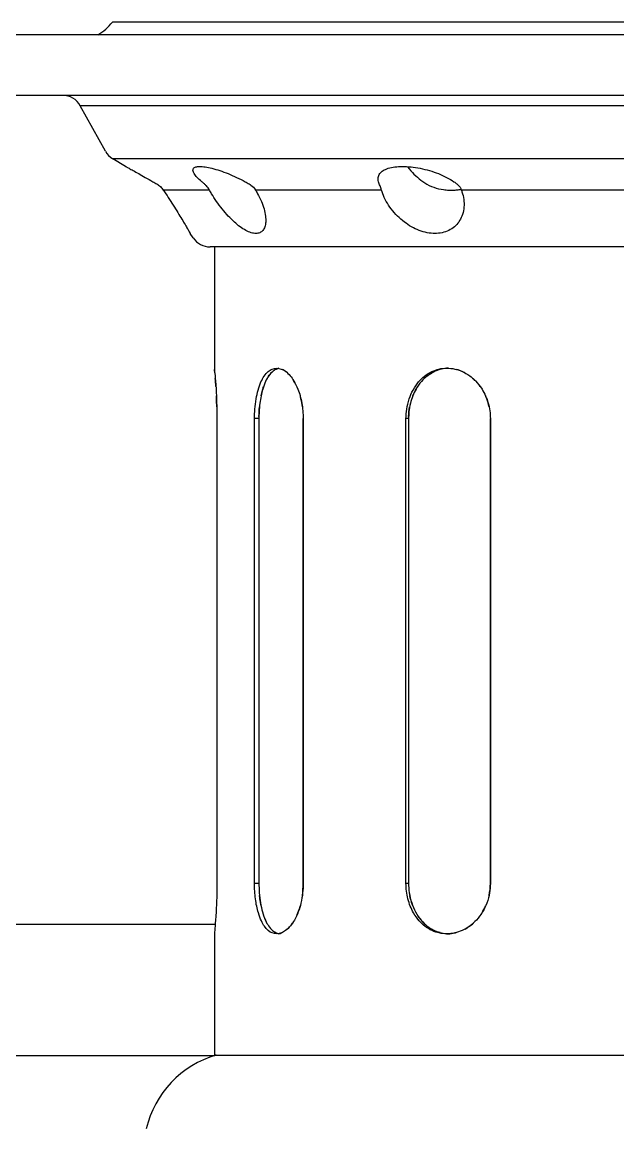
# Model space of a CAD drawing. Header units: millimetres. Extents: x 0 to 13338, y 0 to 11580.
# Drawn here: x 8112.3 to 8171.2, y 4727.5 to 4837 of the extents above; entities that cross this region are included whole.
import ezdxf

# ---------------------------------------------------------------- set-up
doc = ezdxf.new("R2010")
doc.units = ezdxf.units.MM
doc.layers.add('dwgmodels.com', color=250, linetype='Continuous')

# ---------------------------------------------------------------- blocks, each defined once
blk = doc.blocks.new('Public Light 9_side_dwgmodels.com')
at = {"color": 0}
for p, q in [((56.04, 4126.23), (-56.11, 4126.23)), ((56.04, 4126.23), (-56.11, 4126.23)), ((73.97, 4124.98), (-74.03, 4124.98)), ((73.97, 4124.98), (-74.03, 4124.98)), ((70.26, 4118.98), (-70.33, 4118.98)), ((70.26, 4118.98), (-70.33, 4118.98)), ((59.23, 4117.95), (-59.3, 4117.95)), ((59.23, 4117.95), (-59.3, 4117.95)), ((-56.79, 4113.45), (-59.3, 4117.95)), ((56.01, 4112.7), (-56.07, 4112.7)), ((56.01, 4112.7), (-56.07, 4112.7)), ((-54.81, 4111.95), (-56.07, 4112.7)), ((-46.52, 4109.61), (-51.08, 4109.61)), ((-46.52, 4109.61), (-51.08, 4109.61)), ((-29.51, 4109.61), (-41.96, 4109.61)), ((-29.51, 4109.61), (-41.96, 4109.61)), ((-4.59, 4109.61), (-21.61, 4109.61)), ((-4.59, 4109.61), (-21.61, 4109.61)), ((-48.13, 4104.87), (-48.42, 4105.31)), ((46.4, 4103.98), (-46.46, 4103.98)), ((46.4, 4103.98), (-46.46, 4103.98)), ((-46.03, 4103.98), (-46.03, 4091.98)), ((-45.78, 4086.98), (-45.78, 4040.98)), ((-45.78, 4086.98), (-45.78, 4040.98)), ((-41.62, 4086.98), (-42.06, 4086.98)), ((-41.62, 4086.98), (-42.06, 4086.98)), ((-42.06, 4040.98), (-42.06, 4086.98)), ((-42.06, 4040.98), (-42.06, 4086.98)), ((-41.62, 4086.98), (-41.62, 4040.98)), ((-41.62, 4086.98), (-41.62, 4040.98)), ((-37.25, 4086.98), (-37.25, 4040.98)), ((-37.25, 4086.98), (-37.25, 4086.98)), ((-37.25, 4086.98), (-37.25, 4086.98)), ((-37.25, 4040.98), (-37.25, 4086.98)), ((-37.25, 4086.98), (-37.25, 4040.98)), ((-37.25, 4040.98), (-37.25, 4086.98)), ((-26.82, 4086.98), (-27.08, 4086.98)), ((-27.08, 4040.98), (-27.08, 4086.98)), ((-26.82, 4086.98), (-27.08, 4086.98)), ((-27.08, 4040.98), (-27.08, 4086.98)), ((-26.82, 4086.98), (-26.82, 4040.98)), ((-26.82, 4086.98), (-26.82, 4040.98)), ((-18.74, 4086.98), (-18.74, 4086.98)), ((-18.74, 4040.98), (-18.74, 4086.98)), ((-18.74, 4086.98), (-18.74, 4040.98)), ((-18.74, 4086.98), (-18.74, 4086.98)), ((-18.74, 4086.98), (-18.74, 4040.98)), ((-18.74, 4040.98), (-18.74, 4086.98)), ((-41.62, 4040.98), (-42.06, 4040.98)), ((-41.62, 4040.98), (-42.06, 4040.98)), ((-37.25, 4040.98), (-37.25, 4040.98)), ((-37.25, 4040.98), (-37.25, 4040.98)), ((-26.82, 4040.98), (-27.08, 4040.98)), ((-26.82, 4040.98), (-27.08, 4040.98)), ((-18.74, 4040.98), (-18.74, 4040.98)), ((-18.74, 4040.98), (-18.74, 4040.98)), ((-129.03, 4036.94), (-45.95, 4036.94)), ((-129.03, 4036.94), (-45.95, 4036.94)), ((-46.03, 4035.98), (-46.03, 4023.98)), ((-135.03, 4023.94), (-45.98, 4023.94)), ((-135.03, 4023.94), (-45.98, 4023.94)), ((-45.86, 4023.98), (-46.03, 4023.98)), ((-45.86, 4023.98), (-46.03, 4023.98)), ((-46.03, 4023.98), (45.97, 4023.98))]:
    blk.add_line(p, q, dxfattribs=at)
for centre, radius, start, end in [((-60.04, 4129.32), 5, 299.7296, 321.8332), ((-61.04, 4116.98), 2, 29.0581, 90), ((-55.05, 4114.42), 2, 209.0581, 239.0362), ((-46.46, 4105.98), 2, 213.6901, 270), ((-43.03, 4014.39), 10, 106.4102, 166.732)]:
    blk.add_arc(centre, radius, start, end, dxfattribs=at)
for points, knots in [([(-54.81, 4111.95), (-54.81, 4111.95), (-54.78, 4111.93), (-54.67, 4111.87), (-54.58, 4111.82), (-54.36, 4111.7), (-54.22, 4111.62), (-53.89, 4111.44), (-53.71, 4111.34), (-53.32, 4111.12), (-53.1, 4111), (-52.62, 4110.73), (-52.37, 4110.58), (-51.98, 4110.36), (-51.86, 4110.28), (-51.73, 4110.21)], [20.347716, 20.347716, 20.347716, 20.347716, 21.254439, 21.254439, 22.161163, 22.161163, 23.067886, 23.067886, 23.97461, 23.97461, 24.885748, 24.885748, 25.796886, 25.796886, 26.225618, 26.225618, 26.225618, 26.225618]), ([(-54.81, 4111.95), (-54.81, 4111.95), (-54.78, 4111.93), (-54.67, 4111.87), (-54.58, 4111.82), (-54.36, 4111.7), (-54.22, 4111.62), (-53.89, 4111.44), (-53.71, 4111.34), (-53.32, 4111.12), (-53.1, 4111), (-52.62, 4110.73), (-52.37, 4110.58), (-51.98, 4110.36), (-51.86, 4110.28), (-51.73, 4110.21)], [20.347716, 20.347716, 20.347716, 20.347716, 21.254439, 21.254439, 22.161163, 22.161163, 23.067886, 23.067886, 23.97461, 23.97461, 24.885748, 24.885748, 25.796886, 25.796886, 26.225618, 26.225618, 26.225618, 26.225618]), ([(-47.02, 4110.21), (-47.11, 4110.28), (-47.2, 4110.36), (-47.46, 4110.58), (-47.61, 4110.73), (-47.86, 4111), (-47.96, 4111.12), (-48.09, 4111.34), (-48.13, 4111.44), (-48.16, 4111.62), (-48.14, 4111.7), (-48.05, 4111.82), (-47.97, 4111.87), (-47.76, 4111.93), (-47.62, 4111.95), (-47.32, 4111.95), (-47.14, 4111.93), (-46.73, 4111.87), (-46.51, 4111.82), (-46.02, 4111.7), (-45.76, 4111.62), (-45.22, 4111.44), (-44.94, 4111.34), (-44.4, 4111.12), (-44.12, 4111), (-43.54, 4110.73), (-43.25, 4110.58), (-42.84, 4110.36), (-42.71, 4110.28), (-42.58, 4110.21)], [14.469813, 14.469813, 14.469813, 14.469813, 14.898545, 14.898545, 15.809683, 15.809683, 16.720821, 16.720821, 17.627545, 17.627545, 18.534268, 18.534268, 19.440992, 19.440992, 20.347716, 20.347716, 21.254439, 21.254439, 22.161163, 22.161163, 23.067886, 23.067886, 23.97461, 23.97461, 24.885748, 24.885748, 25.796886, 25.796886, 26.225618, 26.225618, 26.225618, 26.225618]), ([(-47.02, 4110.21), (-47.11, 4110.28), (-47.2, 4110.36), (-47.46, 4110.58), (-47.61, 4110.73), (-47.86, 4111), (-47.96, 4111.12), (-48.09, 4111.34), (-48.13, 4111.44), (-48.16, 4111.62), (-48.14, 4111.7), (-48.05, 4111.82), (-47.97, 4111.87), (-47.76, 4111.93), (-47.62, 4111.95), (-47.32, 4111.95), (-47.14, 4111.93), (-46.73, 4111.87), (-46.51, 4111.82), (-46.02, 4111.7), (-45.76, 4111.62), (-45.22, 4111.44), (-44.94, 4111.34), (-44.4, 4111.12), (-44.12, 4111), (-43.54, 4110.73), (-43.25, 4110.58), (-42.84, 4110.36), (-42.71, 4110.28), (-42.58, 4110.21)], [14.469813, 14.469813, 14.469813, 14.469813, 14.898545, 14.898545, 15.809683, 15.809683, 16.720821, 16.720821, 17.627545, 17.627545, 18.534268, 18.534268, 19.440992, 19.440992, 20.347716, 20.347716, 21.254439, 21.254439, 22.161163, 22.161163, 23.067886, 23.067886, 23.97461, 23.97461, 24.885748, 24.885748, 25.796886, 25.796886, 26.225618, 26.225618, 26.225618, 26.225618]), ([(-29.72, 4110.21), (-29.76, 4110.28), (-29.78, 4110.36), (-29.84, 4110.58), (-29.85, 4110.73), (-29.81, 4111), (-29.75, 4111.12), (-29.6, 4111.34), (-29.49, 4111.44), (-29.2, 4111.62), (-29.03, 4111.7), (-28.64, 4111.82), (-28.42, 4111.87), (-27.94, 4111.93), (-27.68, 4111.95), (-27.16, 4111.95), (-26.88, 4111.93), (-26.29, 4111.87), (-25.98, 4111.82), (-25.36, 4111.7), (-25.05, 4111.62), (-24.44, 4111.44), (-24.15, 4111.34), (-23.6, 4111.12), (-23.32, 4111), (-22.8, 4110.73), (-22.56, 4110.58), (-22.23, 4110.36), (-22.13, 4110.28), (-22.04, 4110.21)], [14.469813, 14.469813, 14.469813, 14.469813, 14.898545, 14.898545, 15.809683, 15.809683, 16.720821, 16.720821, 17.627545, 17.627545, 18.534268, 18.534268, 19.440992, 19.440992, 20.347716, 20.347716, 21.254439, 21.254439, 22.161163, 22.161163, 23.067886, 23.067886, 23.97461, 23.97461, 24.885748, 24.885748, 25.796886, 25.796886, 26.225618, 26.225618, 26.225618, 26.225618]), ([(-29.72, 4110.21), (-29.76, 4110.28), (-29.78, 4110.36), (-29.84, 4110.58), (-29.85, 4110.73), (-29.81, 4111), (-29.75, 4111.12), (-29.6, 4111.34), (-29.49, 4111.44), (-29.2, 4111.62), (-29.03, 4111.7), (-28.64, 4111.82), (-28.42, 4111.87), (-27.94, 4111.93), (-27.68, 4111.95), (-27.16, 4111.95), (-26.88, 4111.93), (-26.29, 4111.87), (-25.98, 4111.82), (-25.36, 4111.7), (-25.05, 4111.62), (-24.44, 4111.44), (-24.15, 4111.34), (-23.6, 4111.12), (-23.32, 4111), (-22.8, 4110.73), (-22.56, 4110.58), (-22.23, 4110.36), (-22.13, 4110.28), (-22.04, 4110.21)], [14.469813, 14.469813, 14.469813, 14.469813, 14.898545, 14.898545, 15.809683, 15.809683, 16.720821, 16.720821, 17.627545, 17.627545, 18.534268, 18.534268, 19.440992, 19.440992, 20.347716, 20.347716, 21.254439, 21.254439, 22.161163, 22.161163, 23.067886, 23.067886, 23.97461, 23.97461, 24.885748, 24.885748, 25.796886, 25.796886, 26.225618, 26.225618, 26.225618, 26.225618]), ([(-26.94, 4111.93), (-26.92, 4111.91), (-26.91, 4111.9), (-26.71, 4111.64), (-26.51, 4111.4), (-26.07, 4110.97), (-25.84, 4110.77), (-25.49, 4110.49), (-25.36, 4110.4), (-25.23, 4110.32)], [1.70545, 1.70545, 1.70545, 1.70545, 1.765373, 1.765373, 2.648059, 2.648059, 3.530746, 3.530746, 3.994297, 3.994297, 3.994297, 3.994297]), ([(-26.94, 4111.93), (-26.92, 4111.91), (-26.91, 4111.9), (-26.71, 4111.64), (-26.51, 4111.4), (-26.07, 4110.97), (-25.84, 4110.77), (-25.49, 4110.49), (-25.36, 4110.4), (-25.23, 4110.32)], [1.70545, 1.70545, 1.70545, 1.70545, 1.765373, 1.765373, 2.648059, 2.648059, 3.530746, 3.530746, 3.994297, 3.994297, 3.994297, 3.994297]), ([(-25.23, 4110.32), (-24.95, 4110.13), (-24.65, 4109.99), (-24.02, 4109.77), (-23.69, 4109.7), (-23.19, 4109.63), (-23.01, 4109.61), (-22.7, 4109.59), (-22.57, 4109.59), (-22.29, 4109.6), (-22.15, 4109.61), (-21.88, 4109.64), (-21.76, 4109.66), (-21.64, 4109.68)], [-5.552406, -5.552406, -5.552406, -5.552406, -4.619867, -4.619867, -3.643063, -3.643063, -3.106776, -3.106776, -2.67758, -2.67758, -2.206806, -2.206806, -1.763231, -1.763231, -1.763231, -1.763231]), ([(-25.23, 4110.32), (-24.95, 4110.13), (-24.65, 4109.99), (-24.02, 4109.77), (-23.69, 4109.7), (-23.19, 4109.63), (-23.01, 4109.61), (-22.7, 4109.59), (-22.57, 4109.59), (-22.29, 4109.6), (-22.15, 4109.61), (-21.88, 4109.64), (-21.76, 4109.66), (-21.64, 4109.68)], [-5.552406, -5.552406, -5.552406, -5.552406, -4.619867, -4.619867, -3.643063, -3.643063, -3.106776, -3.106776, -2.67758, -2.67758, -2.206806, -2.206806, -1.763231, -1.763231, -1.763231, -1.763231]), ([(-51.73, 4110.21), (-51.6, 4110.14), (-51.48, 4110.05), (-51.26, 4109.84), (-51.16, 4109.73), (-51.08, 4109.61)], [-0.9069538, -0.9069538, -0.9069538, -0.9069538, -0.4485006, -0.4485006, 0, 0, 0, 0]), ([(-51.73, 4110.21), (-51.6, 4110.14), (-51.48, 4110.05), (-51.26, 4109.84), (-51.16, 4109.73), (-51.08, 4109.61)], [-0.9069538, -0.9069538, -0.9069538, -0.9069538, -0.4485006, -0.4485006, 0, 0, 0, 0]), ([(-51.08, 4109.61), (-51, 4109.48), (-50.92, 4109.36), (-50.67, 4108.99), (-50.51, 4108.74), (-50.18, 4108.23), (-50.02, 4107.98), (-49.71, 4107.49), (-49.57, 4107.25), (-49.3, 4106.82), (-49.18, 4106.62), (-48.98, 4106.27), (-48.88, 4106.11), (-48.72, 4105.83), (-48.65, 4105.71), (-48.53, 4105.51), (-48.49, 4105.43), (-48.43, 4105.33), (-48.42, 4105.31), (-48.42, 4105.31)], [-14.134817, -14.134817, -14.134817, -14.134817, -13.697975, -13.697975, -12.813723, -12.813723, -11.929471, -11.929471, -11.045219, -11.045219, -10.160967, -10.160967, -9.332972, -9.332972, -8.504977, -8.504977, -7.676982, -7.676982, -6.848987, -6.848987, -6.848987, -6.848987]), ([(-51.08, 4109.61), (-51, 4109.48), (-50.92, 4109.36), (-50.67, 4108.99), (-50.51, 4108.74), (-50.18, 4108.23), (-50.02, 4107.98), (-49.71, 4107.49), (-49.57, 4107.25), (-49.3, 4106.82), (-49.18, 4106.62), (-48.98, 4106.27), (-48.88, 4106.11), (-48.72, 4105.83), (-48.65, 4105.71), (-48.53, 4105.51), (-48.49, 4105.43), (-48.43, 4105.33), (-48.42, 4105.31), (-48.42, 4105.31)], [-14.134817, -14.134817, -14.134817, -14.134817, -13.697975, -13.697975, -12.813723, -12.813723, -11.929471, -11.929471, -11.045219, -11.045219, -10.160967, -10.160967, -9.332972, -9.332972, -8.504977, -8.504977, -7.676982, -7.676982, -6.848987, -6.848987, -6.848987, -6.848987]), ([(-46.52, 4109.61), (-46.61, 4109.76), (-46.7, 4109.89), (-46.88, 4110.09), (-46.95, 4110.15), (-47.02, 4110.21)], [-4.053467, -4.053467, -4.053467, -4.053467, -3.5042451, -3.5042451, -3.1494421, -3.1494421, -3.1494421, -3.1494421]), ([(-46.52, 4109.61), (-46.61, 4109.76), (-46.7, 4109.89), (-46.88, 4110.09), (-46.95, 4110.15), (-47.02, 4110.21)], [-4.053467, -4.053467, -4.053467, -4.053467, -3.5042451, -3.5042451, -3.1494421, -3.1494421, -3.1494421, -3.1494421]), ([(-41.96, 4109.61), (-41.89, 4109.48), (-41.82, 4109.36), (-41.62, 4108.99), (-41.49, 4108.74), (-41.28, 4108.23), (-41.19, 4107.98), (-41.05, 4107.49), (-41, 4107.25), (-40.95, 4106.82), (-40.94, 4106.62), (-40.97, 4106.27), (-41, 4106.11), (-41.09, 4105.83), (-41.16, 4105.71), (-41.33, 4105.51), (-41.43, 4105.43), (-41.67, 4105.33), (-41.8, 4105.31), (-42.07, 4105.31), (-42.23, 4105.33), (-42.56, 4105.43), (-42.74, 4105.51), (-43.11, 4105.71), (-43.3, 4105.83), (-43.68, 4106.11), (-43.87, 4106.27), (-44.25, 4106.62), (-44.45, 4106.82), (-44.86, 4107.25), (-45.06, 4107.49), (-45.45, 4107.98), (-45.64, 4108.23), (-45.99, 4108.74), (-46.16, 4108.99), (-46.31, 4109.24), (-46.38, 4109.36), (-46.45, 4109.48), (-46.52, 4109.61)], [-14.134817, -14.134817, -14.134817, -14.134817, -13.697975, -13.697975, -12.813723, -12.813723, -11.929471, -11.929471, -11.045219, -11.045219, -10.160967, -10.160967, -9.332972, -9.332972, -8.504977, -8.504977, -7.676982, -7.676982, -6.848987, -6.848987, -6.020992, -6.020992, -5.192997, -5.192997, -4.365002, -4.365002, -3.537007, -3.537007, -2.652756, -2.652756, -1.768504, -1.768504, -0.884252, -0.884252, 0, 0, 0, 0.436843, 0.436843, 0.436843, 0.436843]), ([(-41.96, 4109.61), (-41.89, 4109.48), (-41.82, 4109.36), (-41.62, 4108.99), (-41.49, 4108.74), (-41.28, 4108.23), (-41.19, 4107.98), (-41.05, 4107.49), (-41, 4107.25), (-40.95, 4106.82), (-40.94, 4106.62), (-40.97, 4106.27), (-41, 4106.11), (-41.09, 4105.83), (-41.16, 4105.71), (-41.33, 4105.51), (-41.43, 4105.43), (-41.67, 4105.33), (-41.8, 4105.31), (-42.07, 4105.31), (-42.23, 4105.33), (-42.56, 4105.43), (-42.74, 4105.51), (-43.11, 4105.71), (-43.3, 4105.83), (-43.68, 4106.11), (-43.87, 4106.27), (-44.25, 4106.62), (-44.45, 4106.82), (-44.86, 4107.25), (-45.06, 4107.49), (-45.45, 4107.98), (-45.64, 4108.23), (-45.99, 4108.74), (-46.16, 4108.99), (-46.31, 4109.24), (-46.38, 4109.36), (-46.45, 4109.48), (-46.52, 4109.61)], [-14.134817, -14.134817, -14.134817, -14.134817, -13.697975, -13.697975, -12.813723, -12.813723, -11.929471, -11.929471, -11.045219, -11.045219, -10.160967, -10.160967, -9.332972, -9.332972, -8.504977, -8.504977, -7.676982, -7.676982, -6.848987, -6.848987, -6.020992, -6.020992, -5.192997, -5.192997, -4.365002, -4.365002, -3.537007, -3.537007, -2.652756, -2.652756, -1.768504, -1.768504, -0.884252, -0.884252, 0, 0, 0, 0.436843, 0.436843, 0.436843, 0.436843]), ([(-42.58, 4110.21), (-42.53, 4110.18), (-42.47, 4110.14), (-42.23, 4109.97), (-42.08, 4109.8), (-41.96, 4109.61)], [-0.9093199, -0.9093199, -0.9093199, -0.9093199, -0.699633, -0.699633, 0, 0, 0, 0]), ([(-42.58, 4110.21), (-42.53, 4110.18), (-42.47, 4110.14), (-42.23, 4109.97), (-42.08, 4109.8), (-41.96, 4109.61)], [-0.9093199, -0.9093199, -0.9093199, -0.9093199, -0.699633, -0.699633, 0, 0, 0, 0]), ([(-29.51, 4109.61), (-29.55, 4109.76), (-29.6, 4109.89), (-29.67, 4110.09), (-29.7, 4110.15), (-29.72, 4110.21)], [-4.053467, -4.053467, -4.053467, -4.053467, -3.5042451, -3.5042451, -3.1494421, -3.1494421, -3.1494421, -3.1494421]), ([(-29.51, 4109.61), (-29.55, 4109.76), (-29.6, 4109.89), (-29.67, 4110.09), (-29.7, 4110.15), (-29.72, 4110.21)], [-4.053467, -4.053467, -4.053467, -4.053467, -3.5042451, -3.5042451, -3.1494421, -3.1494421, -3.1494421, -3.1494421]), ([(-21.61, 4109.61), (-21.56, 4109.48), (-21.52, 4109.36), (-21.42, 4108.99), (-21.37, 4108.74), (-21.33, 4108.23), (-21.33, 4107.98), (-21.4, 4107.49), (-21.46, 4107.25), (-21.63, 4106.82), (-21.74, 4106.62), (-21.99, 4106.27), (-22.13, 4106.11), (-22.46, 4105.83), (-22.65, 4105.71), (-23.06, 4105.51), (-23.28, 4105.43), (-23.75, 4105.33), (-23.99, 4105.31), (-24.46, 4105.31), (-24.72, 4105.33), (-25.24, 4105.43), (-25.5, 4105.51), (-26.03, 4105.71), (-26.29, 4105.83), (-26.78, 4106.11), (-27.02, 4106.27), (-27.47, 4106.62), (-27.7, 4106.82), (-28.14, 4107.25), (-28.35, 4107.49), (-28.72, 4107.98), (-28.88, 4108.23), (-29.17, 4108.74), (-29.29, 4108.99), (-29.38, 4109.24), (-29.43, 4109.36), (-29.47, 4109.48), (-29.51, 4109.61)], [-14.134817, -14.134817, -14.134817, -14.134817, -13.697975, -13.697975, -12.813723, -12.813723, -11.929471, -11.929471, -11.045219, -11.045219, -10.160967, -10.160967, -9.332972, -9.332972, -8.504977, -8.504977, -7.676982, -7.676982, -6.848987, -6.848987, -6.020992, -6.020992, -5.192997, -5.192997, -4.365002, -4.365002, -3.537007, -3.537007, -2.652756, -2.652756, -1.768504, -1.768504, -0.884252, -0.884252, 0, 0, 0, 0.436843, 0.436843, 0.436843, 0.436843]), ([(-21.61, 4109.61), (-21.56, 4109.48), (-21.52, 4109.36), (-21.42, 4108.99), (-21.37, 4108.74), (-21.33, 4108.23), (-21.33, 4107.98), (-21.4, 4107.49), (-21.46, 4107.25), (-21.63, 4106.82), (-21.74, 4106.62), (-21.99, 4106.27), (-22.13, 4106.11), (-22.46, 4105.83), (-22.65, 4105.71), (-23.06, 4105.51), (-23.28, 4105.43), (-23.75, 4105.33), (-23.99, 4105.31), (-24.46, 4105.31), (-24.72, 4105.33), (-25.24, 4105.43), (-25.5, 4105.51), (-26.03, 4105.71), (-26.29, 4105.83), (-26.78, 4106.11), (-27.02, 4106.27), (-27.47, 4106.62), (-27.7, 4106.82), (-28.14, 4107.25), (-28.35, 4107.49), (-28.72, 4107.98), (-28.88, 4108.23), (-29.17, 4108.74), (-29.29, 4108.99), (-29.38, 4109.24), (-29.43, 4109.36), (-29.47, 4109.48), (-29.51, 4109.61)], [-14.134817, -14.134817, -14.134817, -14.134817, -13.697975, -13.697975, -12.813723, -12.813723, -11.929471, -11.929471, -11.045219, -11.045219, -10.160967, -10.160967, -9.332972, -9.332972, -8.504977, -8.504977, -7.676982, -7.676982, -6.848987, -6.848987, -6.020992, -6.020992, -5.192997, -5.192997, -4.365002, -4.365002, -3.537007, -3.537007, -2.652756, -2.652756, -1.768504, -1.768504, -0.884252, -0.884252, 0, 0, 0, 0.436843, 0.436843, 0.436843, 0.436843]), ([(-22.04, 4110.21), (-22, 4110.18), (-21.95, 4110.14), (-21.78, 4109.97), (-21.68, 4109.8), (-21.61, 4109.61)], [-0.9093199, -0.9093199, -0.9093199, -0.9093199, -0.699633, -0.699633, 0, 0, 0, 0]), ([(-22.04, 4110.21), (-22, 4110.18), (-21.95, 4110.14), (-21.78, 4109.97), (-21.68, 4109.8), (-21.61, 4109.61)], [-0.9093199, -0.9093199, -0.9093199, -0.9093199, -0.699633, -0.699633, 0, 0, 0, 0]), ([(-46.03, 4091.98), (-46.03, 4091.98), (-46.03, 4091.95), (-46.02, 4091.79), (-45.99, 4091.59), (-45.94, 4090.95), (-45.9, 4090.53), (-45.84, 4089.47), (-45.82, 4089), (-45.79, 4088.02), (-45.78, 4087.5), (-45.78, 4086.98)], [8.554863, 8.554863, 8.554863, 8.554863, 10.029938, 10.029938, 12.68358, 12.68358, 14.53656, 14.53656, 15.7687, 15.7687, 17.012653, 17.012653, 17.012653, 17.012653]), ([(-46.03, 4091.98), (-46.03, 4091.98), (-46.03, 4091.95), (-46.02, 4091.79), (-45.99, 4091.59), (-45.94, 4090.95), (-45.9, 4090.53), (-45.84, 4089.47), (-45.82, 4089), (-45.79, 4088.02), (-45.78, 4087.5), (-45.78, 4086.98)], [8.554863, 8.554863, 8.554863, 8.554863, 10.029938, 10.029938, 12.68358, 12.68358, 14.53656, 14.53656, 15.7687, 15.7687, 17.012653, 17.012653, 17.012653, 17.012653]), ([(-42.06, 4086.98), (-42.06, 4087.58), (-42.02, 4088.25), (-41.85, 4089.24), (-41.78, 4089.53), (-41.53, 4090.43), (-41.32, 4090.87), (-40.84, 4091.58), (-40.56, 4091.79), (-40.03, 4092.01), (-39.73, 4092.01), (-39.15, 4091.79), (-38.84, 4091.59), (-38.31, 4090.95), (-38.02, 4090.53), (-37.6, 4089.47), (-37.47, 4089), (-37.29, 4088.02), (-37.25, 4087.5), (-37.25, 4086.98)], [0, 0, 0, 0, 1.816147, 1.816147, 2.643576, 2.643576, 4.503274, 4.503274, 7.026652, 7.026652, 10.029938, 10.029938, 12.68358, 12.68358, 14.53656, 14.53656, 15.7687, 15.7687, 17.012653, 17.012653, 17.012653, 17.012653]), ([(-42.06, 4086.98), (-42.06, 4087.58), (-42.02, 4088.25), (-41.85, 4089.24), (-41.78, 4089.53), (-41.53, 4090.43), (-41.32, 4090.87), (-40.84, 4091.58), (-40.56, 4091.79), (-40.03, 4092.01), (-39.73, 4092.01), (-39.15, 4091.79), (-38.84, 4091.59), (-38.31, 4090.95), (-38.02, 4090.53), (-37.6, 4089.47), (-37.47, 4089), (-37.29, 4088.02), (-37.25, 4087.5), (-37.25, 4086.98)], [0, 0, 0, 0, 1.816147, 1.816147, 2.643576, 2.643576, 4.503274, 4.503274, 7.026652, 7.026652, 10.029938, 10.029938, 12.68358, 12.68358, 14.53656, 14.53656, 15.7687, 15.7687, 17.012653, 17.012653, 17.012653, 17.012653]), ([(-39.65, 4091.96), (-39.73, 4091.94), (-39.8, 4091.92), (-40.07, 4091.81), (-40.36, 4091.64), (-40.87, 4090.9), (-41.08, 4090.47), (-41.37, 4089.47), (-41.47, 4089), (-41.61, 4087.9), (-41.62, 4087.37), (-41.62, 4086.98)], [8.796505, 8.796505, 8.796505, 8.796505, 9.481778, 9.481778, 11.265531, 11.265531, 12.52224, 12.52224, 13.445975, 13.445975, 14.59366, 14.59366, 14.59366, 14.59366]), ([(-39.65, 4091.96), (-39.73, 4091.94), (-39.8, 4091.92), (-40.07, 4091.81), (-40.36, 4091.64), (-40.87, 4090.9), (-41.08, 4090.47), (-41.37, 4089.47), (-41.47, 4089), (-41.61, 4087.9), (-41.62, 4087.37), (-41.62, 4086.98)], [8.796505, 8.796505, 8.796505, 8.796505, 9.481778, 9.481778, 11.265531, 11.265531, 12.52224, 12.52224, 13.445975, 13.445975, 14.59366, 14.59366, 14.59366, 14.59366]), ([(-39.95, 4091.86), (-39.93, 4091.87), (-39.91, 4091.88), (-39.81, 4091.92), (-39.73, 4091.94), (-39.65, 4091.96)], [6.6114364, 6.6114364, 6.6114364, 6.6114364, 6.8138843, 6.8138843, 7.5178645, 7.5178645, 7.5178645, 7.5178645]), ([(-39.95, 4091.86), (-39.93, 4091.87), (-39.91, 4091.88), (-39.81, 4091.92), (-39.73, 4091.94), (-39.65, 4091.96)], [6.6114364, 6.6114364, 6.6114364, 6.6114364, 6.8138843, 6.8138843, 7.5178645, 7.5178645, 7.5178645, 7.5178645]), ([(-27.08, 4086.98), (-27.08, 4087.58), (-26.99, 4088.25), (-26.66, 4089.24), (-26.53, 4089.53), (-26.05, 4090.43), (-25.64, 4090.87), (-24.76, 4091.58), (-24.25, 4091.79), (-23.31, 4092.01), (-22.79, 4092.01), (-21.8, 4091.79), (-21.29, 4091.59), (-20.42, 4090.95), (-19.96, 4090.53), (-19.3, 4089.47), (-19.09, 4089), (-18.81, 4088.02), (-18.74, 4087.5), (-18.74, 4086.98)], [0, 0, 0, 0, 1.816147, 1.816147, 2.643576, 2.643576, 4.503274, 4.503274, 7.026652, 7.026652, 10.029938, 10.029938, 12.68358, 12.68358, 14.53656, 14.53656, 15.7687, 15.7687, 17.012653, 17.012653, 17.012653, 17.012653]), ([(-27.08, 4086.98), (-27.08, 4087.58), (-26.99, 4088.25), (-26.66, 4089.24), (-26.53, 4089.53), (-26.05, 4090.43), (-25.64, 4090.87), (-24.76, 4091.58), (-24.25, 4091.79), (-23.31, 4092.01), (-22.79, 4092.01), (-21.8, 4091.79), (-21.29, 4091.59), (-20.42, 4090.95), (-19.96, 4090.53), (-19.3, 4089.47), (-19.09, 4089), (-18.81, 4088.02), (-18.74, 4087.5), (-18.74, 4086.98)], [0, 0, 0, 0, 1.816147, 1.816147, 2.643576, 2.643576, 4.503274, 4.503274, 7.026652, 7.026652, 10.029938, 10.029938, 12.68358, 12.68358, 14.53656, 14.53656, 15.7687, 15.7687, 17.012653, 17.012653, 17.012653, 17.012653]), ([(-22.91, 4091.98), (-23.13, 4091.97), (-23.34, 4091.94), (-23.9, 4091.81), (-24.42, 4091.64), (-25.37, 4090.9), (-25.76, 4090.47), (-26.33, 4089.47), (-26.51, 4089), (-26.79, 4087.9), (-26.82, 4087.37), (-26.82, 4086.98)], [8.371252, 8.371252, 8.371252, 8.371252, 9.481778, 9.481778, 11.265531, 11.265531, 12.52224, 12.52224, 13.445975, 13.445975, 14.593659, 14.593659, 14.593659, 14.593659]), ([(-22.91, 4091.98), (-23.13, 4091.97), (-23.34, 4091.94), (-23.9, 4091.81), (-24.42, 4091.64), (-25.37, 4090.9), (-25.76, 4090.47), (-26.33, 4089.47), (-26.51, 4089), (-26.79, 4087.9), (-26.82, 4087.37), (-26.82, 4086.98)], [8.371252, 8.371252, 8.371252, 8.371252, 9.481778, 9.481778, 11.265531, 11.265531, 12.52224, 12.52224, 13.445975, 13.445975, 14.593659, 14.593659, 14.593659, 14.593659]), ([(-40.83, 4090.94), (-40.78, 4091.03), (-40.73, 4091.11), (-40.6, 4091.3), (-40.51, 4091.41), (-40.43, 4091.5)], [3.866534, 3.866534, 3.866534, 3.866534, 4.321079, 4.321079, 5.13526, 5.13526, 5.13526, 5.13526]), ([(-40.83, 4090.94), (-40.78, 4091.03), (-40.73, 4091.11), (-40.6, 4091.3), (-40.51, 4091.41), (-40.43, 4091.5)], [3.866534, 3.866534, 3.866534, 3.866534, 4.321079, 4.321079, 5.13526, 5.13526, 5.13526, 5.13526]), ([(-25.28, 4090.94), (-25.19, 4091.03), (-25.1, 4091.11), (-24.86, 4091.3), (-24.7, 4091.41), (-24.54, 4091.5)], [3.866534, 3.866534, 3.866534, 3.866534, 4.321079, 4.321079, 5.13526, 5.13526, 5.13526, 5.13526]), ([(-25.28, 4090.94), (-25.19, 4091.03), (-25.1, 4091.11), (-24.86, 4091.3), (-24.7, 4091.41), (-24.54, 4091.5)], [3.866534, 3.866534, 3.866534, 3.866534, 4.321079, 4.321079, 5.13526, 5.13526, 5.13526, 5.13526]), ([(-41.41, 4089.24), (-41.37, 4089.44), (-41.32, 4089.62), (-41.24, 4089.93), (-41.2, 4090.04), (-41.17, 4090.15)], [2.0037388, 2.0037388, 2.0037388, 2.0037388, 2.5006054, 2.5006054, 2.8379979, 2.8379979, 2.8379979, 2.8379979]), ([(-41.41, 4089.24), (-41.37, 4089.44), (-41.32, 4089.62), (-41.24, 4089.93), (-41.2, 4090.04), (-41.17, 4090.15)], [2.0037388, 2.0037388, 2.0037388, 2.0037388, 2.5006054, 2.5006054, 2.8379979, 2.8379979, 2.8379979, 2.8379979]), ([(-26.4, 4089.24), (-26.32, 4089.44), (-26.23, 4089.62), (-26.07, 4089.93), (-26, 4090.04), (-25.93, 4090.15)], [2.0037388, 2.0037388, 2.0037388, 2.0037388, 2.5006054, 2.5006054, 2.8379979, 2.8379979, 2.8379979, 2.8379979]), ([(-26.4, 4089.24), (-26.32, 4089.44), (-26.23, 4089.62), (-26.07, 4089.93), (-26, 4090.04), (-25.93, 4090.15)], [2.0037388, 2.0037388, 2.0037388, 2.0037388, 2.5006054, 2.5006054, 2.8379979, 2.8379979, 2.8379979, 2.8379979]), ([(-45.8, 4088.14), (-45.8, 4088.4), (-45.81, 4088.66), (-45.82, 4089.04), (-45.83, 4089.14), (-45.83, 4089.24)], [1.1059821, 1.1059821, 1.1059821, 1.1059821, 1.8161475, 1.8161475, 2.1030473, 2.1030473, 2.1030473, 2.1030473]), ([(-45.8, 4088.14), (-45.8, 4088.4), (-45.81, 4088.66), (-45.82, 4089.04), (-45.83, 4089.14), (-45.83, 4089.24)], [1.1059821, 1.1059821, 1.1059821, 1.1059821, 1.8161475, 1.8161475, 2.1030473, 2.1030473, 2.1030473, 2.1030473]), ([(-37.32, 4088.14), (-37.36, 4088.4), (-37.41, 4088.66), (-37.5, 4089.04), (-37.52, 4089.14), (-37.55, 4089.24)], [1.1059821, 1.1059821, 1.1059821, 1.1059821, 1.8161475, 1.8161475, 2.1030473, 2.1030473, 2.1030473, 2.1030473]), ([(-37.32, 4088.14), (-37.36, 4088.4), (-37.41, 4088.66), (-37.5, 4089.04), (-37.52, 4089.14), (-37.55, 4089.24)], [1.1059821, 1.1059821, 1.1059821, 1.1059821, 1.8161475, 1.8161475, 2.1030473, 2.1030473, 2.1030473, 2.1030473]), ([(-18.86, 4088.14), (-18.92, 4088.4), (-18.99, 4088.66), (-19.13, 4089.04), (-19.17, 4089.14), (-19.22, 4089.24)], [1.1059821, 1.1059821, 1.1059821, 1.1059821, 1.8161475, 1.8161475, 2.1030473, 2.1030473, 2.1030473, 2.1030473]), ([(-18.86, 4088.14), (-18.92, 4088.4), (-18.99, 4088.66), (-19.13, 4089.04), (-19.17, 4089.14), (-19.22, 4089.24)], [1.1059821, 1.1059821, 1.1059821, 1.1059821, 1.8161475, 1.8161475, 2.1030473, 2.1030473, 2.1030473, 2.1030473]), ([(-45.78, 4040.98), (-45.78, 4040.37), (-45.79, 4039.71), (-45.83, 4038.72), (-45.85, 4038.43), (-45.9, 4037.53), (-45.93, 4037.09), (-45.99, 4036.38), (-46.01, 4036.17), (-46.03, 4036.01), (-46.03, 4035.98), (-46.03, 4035.98)], [0, 0, 0, 0, 1.816147, 1.816147, 2.643576, 2.643576, 4.503274, 4.503274, 7.026652, 7.026652, 8.554872, 8.554872, 8.554872, 8.554872]), ([(-45.78, 4040.98), (-45.78, 4040.37), (-45.79, 4039.71), (-45.83, 4038.72), (-45.85, 4038.43), (-45.9, 4037.53), (-45.93, 4037.09), (-45.99, 4036.38), (-46.01, 4036.17), (-46.03, 4036.01), (-46.03, 4035.98), (-46.03, 4035.98)], [0, 0, 0, 0, 1.816147, 1.816147, 2.643576, 2.643576, 4.503274, 4.503274, 7.026652, 7.026652, 8.552907, 8.552907, 8.552907, 8.552907]), ([(-37.25, 4040.98), (-37.25, 4040.37), (-37.31, 4039.71), (-37.54, 4038.72), (-37.63, 4038.43), (-37.97, 4037.53), (-38.25, 4037.09), (-38.83, 4036.38), (-39.15, 4036.17), (-39.71, 4035.95), (-40.02, 4035.95), (-40.56, 4036.17), (-40.83, 4036.37), (-41.27, 4037.01), (-41.49, 4037.43), (-41.81, 4038.49), (-41.9, 4038.95), (-42.03, 4039.94), (-42.06, 4040.46), (-42.06, 4040.98)], [0, 0, 0, 0, 1.816147, 1.816147, 2.643576, 2.643576, 4.503274, 4.503274, 7.026652, 7.026652, 10.029938, 10.029938, 12.68358, 12.68358, 14.536559, 14.536559, 15.768699, 15.768699, 17.012653, 17.012653, 17.012653, 17.012653]), ([(-37.25, 4040.98), (-37.25, 4040.37), (-37.31, 4039.71), (-37.54, 4038.72), (-37.63, 4038.43), (-37.97, 4037.53), (-38.25, 4037.09), (-38.83, 4036.38), (-39.15, 4036.17), (-39.71, 4035.95), (-40.02, 4035.95), (-40.56, 4036.17), (-40.83, 4036.37), (-41.27, 4037.01), (-41.49, 4037.43), (-41.81, 4038.49), (-41.9, 4038.95), (-42.03, 4039.94), (-42.06, 4040.46), (-42.06, 4040.98)], [0, 0, 0, 0, 1.816147, 1.816147, 2.643576, 2.643576, 4.503274, 4.503274, 7.026652, 7.026652, 10.029938, 10.029938, 12.68358, 12.68358, 14.536559, 14.536559, 15.768699, 15.768699, 17.012653, 17.012653, 17.012653, 17.012653]), ([(-41.62, 4040.98), (-41.62, 4040.4), (-41.58, 4039.73), (-41.41, 4038.73), (-41.35, 4038.43), (-41.09, 4037.5), (-40.87, 4037.06), (-40.43, 4036.4), (-40.15, 4036.18), (-39.81, 4036.04), (-39.73, 4036.01), (-39.65, 4036)], [0, 0, 0, 0, 1.73495, 1.73495, 2.500605, 2.500605, 4.321079, 4.321079, 6.813884, 6.813884, 7.518815, 7.518815, 7.518815, 7.518815]), ([(-41.62, 4040.98), (-41.62, 4040.4), (-41.58, 4039.73), (-41.41, 4038.73), (-41.35, 4038.43), (-41.09, 4037.5), (-40.87, 4037.06), (-40.43, 4036.4), (-40.15, 4036.18), (-39.81, 4036.04), (-39.73, 4036.01), (-39.65, 4036)], [0, 0, 0, 0, 1.73495, 1.73495, 2.500605, 2.500605, 4.321079, 4.321079, 6.813884, 6.813884, 7.518815, 7.518815, 7.518815, 7.518815]), ([(-18.74, 4040.98), (-18.74, 4040.37), (-18.84, 4039.71), (-19.2, 4038.72), (-19.35, 4038.43), (-19.89, 4037.53), (-20.33, 4037.09), (-21.27, 4036.38), (-21.8, 4036.17), (-22.76, 4035.95), (-23.29, 4035.95), (-24.25, 4036.17), (-24.74, 4036.37), (-25.55, 4037.01), (-25.97, 4037.43), (-26.58, 4038.49), (-26.76, 4038.95), (-27.01, 4039.94), (-27.08, 4040.46), (-27.08, 4040.98)], [0, 0, 0, 0, 1.816147, 1.816147, 2.643576, 2.643576, 4.503274, 4.503274, 7.026652, 7.026652, 10.029938, 10.029938, 12.68358, 12.68358, 14.536559, 14.536559, 15.768699, 15.768699, 17.012653, 17.012653, 17.012653, 17.012653]), ([(-18.74, 4040.98), (-18.74, 4040.37), (-18.84, 4039.71), (-19.2, 4038.72), (-19.35, 4038.43), (-19.89, 4037.53), (-20.33, 4037.09), (-21.27, 4036.38), (-21.8, 4036.17), (-22.76, 4035.95), (-23.29, 4035.95), (-24.25, 4036.17), (-24.74, 4036.37), (-25.55, 4037.01), (-25.97, 4037.43), (-26.58, 4038.49), (-26.76, 4038.95), (-27.01, 4039.94), (-27.08, 4040.46), (-27.08, 4040.98)], [0, 0, 0, 0, 1.816147, 1.816147, 2.643576, 2.643576, 4.503274, 4.503274, 7.026652, 7.026652, 10.029938, 10.029938, 12.68358, 12.68358, 14.536559, 14.536559, 15.768699, 15.768699, 17.012653, 17.012653, 17.012653, 17.012653]), ([(-26.82, 4040.98), (-26.82, 4040.4), (-26.75, 4039.73), (-26.41, 4038.73), (-26.29, 4038.43), (-25.78, 4037.5), (-25.36, 4037.06), (-24.54, 4036.4), (-24.04, 4036.18), (-23.35, 4036.02), (-23.13, 4035.99), (-22.91, 4035.98)], [0, 0, 0, 0, 1.73495, 1.73495, 2.500605, 2.500605, 4.321079, 4.321079, 6.813884, 6.813884, 7.945697, 7.945697, 7.945697, 7.945697]), ([(-26.82, 4040.98), (-26.82, 4040.4), (-26.75, 4039.73), (-26.41, 4038.73), (-26.29, 4038.43), (-25.78, 4037.5), (-25.36, 4037.06), (-24.54, 4036.4), (-24.04, 4036.18), (-23.35, 4036.02), (-23.13, 4035.99), (-22.91, 4035.98)], [0, 0, 0, 0, 1.73495, 1.73495, 2.500605, 2.500605, 4.321079, 4.321079, 6.813884, 6.813884, 7.945697, 7.945697, 7.945697, 7.945697]), ([(-41.41, 4038.74), (-41.46, 4038.97), (-41.5, 4039.21), (-41.54, 4039.56), (-41.56, 4039.67), (-41.57, 4039.78)], [12.9916756, 12.9916756, 12.9916756, 12.9916756, 13.4459755, 13.4459755, 13.6607544, 13.6607544, 13.6607544, 13.6607544]), ([(-41.41, 4038.74), (-41.46, 4038.97), (-41.5, 4039.21), (-41.54, 4039.56), (-41.56, 4039.67), (-41.57, 4039.78)], [12.9916756, 12.9916756, 12.9916756, 12.9916756, 13.4459755, 13.4459755, 13.6607544, 13.6607544, 13.6607544, 13.6607544]), ([(-26.41, 4038.74), (-26.5, 4038.97), (-26.57, 4039.21), (-26.66, 4039.56), (-26.69, 4039.67), (-26.71, 4039.78)], [12.9916756, 12.9916756, 12.9916756, 12.9916756, 13.4459755, 13.4459755, 13.6607544, 13.6607544, 13.6607544, 13.6607544]), ([(-26.41, 4038.74), (-26.5, 4038.97), (-26.57, 4039.21), (-26.66, 4039.56), (-26.69, 4039.67), (-26.71, 4039.78)], [12.9916756, 12.9916756, 12.9916756, 12.9916756, 13.4459755, 13.4459755, 13.6607544, 13.6607544, 13.6607544, 13.6607544]), ([(-37.88, 4037.8), (-37.85, 4037.88), (-37.81, 4037.97), (-37.69, 4038.28), (-37.61, 4038.51), (-37.54, 4038.74)], [14.2682251, 14.2682251, 14.2682251, 14.2682251, 14.5365594, 14.5365594, 15.1648687, 15.1648687, 15.1648687, 15.1648687]), ([(-37.88, 4037.8), (-37.85, 4037.88), (-37.81, 4037.97), (-37.69, 4038.28), (-37.61, 4038.51), (-37.54, 4038.74)], [14.2682251, 14.2682251, 14.2682251, 14.2682251, 14.5365594, 14.5365594, 15.1648687, 15.1648687, 15.1648687, 15.1648687]), ([(-19.74, 4037.8), (-19.68, 4037.88), (-19.62, 4037.97), (-19.43, 4038.28), (-19.31, 4038.51), (-19.21, 4038.74)], [14.2682251, 14.2682251, 14.2682251, 14.2682251, 14.5365594, 14.5365594, 15.1648686, 15.1648686, 15.1648686, 15.1648686]), ([(-19.74, 4037.8), (-19.68, 4037.88), (-19.62, 4037.97), (-19.43, 4038.28), (-19.31, 4038.51), (-19.21, 4038.74)], [14.2682251, 14.2682251, 14.2682251, 14.2682251, 14.5365594, 14.5365594, 15.1648686, 15.1648686, 15.1648686, 15.1648686]), ([(-38.81, 4036.46), (-38.71, 4036.54), (-38.62, 4036.64), (-38.46, 4036.83), (-38.39, 4036.92), (-38.31, 4037.04)], [11.888519, 11.888519, 11.888519, 11.888519, 12.68358, 12.68358, 13.254296, 13.254296, 13.254296, 13.254296]), ([(-38.81, 4036.46), (-38.71, 4036.54), (-38.62, 4036.64), (-38.46, 4036.83), (-38.39, 4036.92), (-38.31, 4037.04)], [11.888519, 11.888519, 11.888519, 11.888519, 12.68358, 12.68358, 13.254296, 13.254296, 13.254296, 13.254296]), ([(-21.24, 4036.46), (-21.08, 4036.54), (-20.93, 4036.64), (-20.67, 4036.83), (-20.55, 4036.92), (-20.42, 4037.04)], [11.888519, 11.888519, 11.888519, 11.888519, 12.68358, 12.68358, 13.254296, 13.254296, 13.254296, 13.254296]), ([(-21.24, 4036.46), (-21.08, 4036.54), (-20.93, 4036.64), (-20.67, 4036.83), (-20.55, 4036.92), (-20.42, 4037.04)], [11.888519, 11.888519, 11.888519, 11.888519, 12.68358, 12.68358, 13.254296, 13.254296, 13.254296, 13.254296]), ([(-39.65, 4036), (-39.58, 4036.01), (-39.5, 4036.04), (-39.39, 4036.08), (-39.36, 4036.09), (-39.33, 4036.1)], [9.274798, 9.274798, 9.274798, 9.274798, 10.029938, 10.029938, 10.306566, 10.306566, 10.306566, 10.306566]), ([(-39.65, 4036), (-39.58, 4036.01), (-39.5, 4036.04), (-39.39, 4036.08), (-39.36, 4036.09), (-39.33, 4036.1)], [9.274798, 9.274798, 9.274798, 9.274798, 10.029938, 10.029938, 10.306566, 10.306566, 10.306566, 10.306566]), ([(-22.91, 4035.98), (-22.69, 4035.99), (-22.48, 4036.02), (-22.22, 4036.08), (-22.17, 4036.09), (-22.12, 4036.1)], [8.794629, 8.794629, 8.794629, 8.794629, 10.029938, 10.029938, 10.306566, 10.306566, 10.306566, 10.306566]), ([(-22.91, 4035.98), (-22.69, 4035.99), (-22.48, 4036.02), (-22.22, 4036.08), (-22.17, 4036.09), (-22.12, 4036.1)], [8.794629, 8.794629, 8.794629, 8.794629, 10.029938, 10.029938, 10.306566, 10.306566, 10.306566, 10.306566])]:
    blk.add_open_spline(points, degree=3, knots=knots, dxfattribs=at)
for points in [[(-45.99, 4091.5), (-46, 4091.68), (-46.01, 4091.79), (-46.02, 4091.86)], [(-45.99, 4091.5), (-46, 4091.68), (-46.01, 4091.79), (-46.02, 4091.86)], [(-38.8, 4091.5), (-38.99, 4091.68), (-39.18, 4091.79), (-39.34, 4091.86)], [(-38.8, 4091.5), (-38.99, 4091.68), (-39.18, 4091.79), (-39.34, 4091.86)], [(-21.23, 4091.5), (-21.55, 4091.68), (-21.85, 4091.79), (-22.12, 4091.86)], [(-21.23, 4091.5), (-21.55, 4091.68), (-21.85, 4091.79), (-22.12, 4091.86)], [(-45.88, 4090.15), (-45.9, 4090.46), (-45.92, 4090.72), (-45.94, 4090.94)], [(-45.88, 4090.15), (-45.9, 4090.46), (-45.92, 4090.72), (-45.94, 4090.94)], [(-37.88, 4090.15), (-38.02, 4090.46), (-38.17, 4090.72), (-38.32, 4090.94)], [(-37.88, 4090.15), (-38.02, 4090.46), (-38.17, 4090.72), (-38.32, 4090.94)], [(-19.73, 4090.15), (-19.96, 4090.46), (-20.2, 4090.72), (-20.44, 4090.94)], [(-19.73, 4090.15), (-19.96, 4090.46), (-20.2, 4090.72), (-20.44, 4090.94)], [(-41.62, 4087.18), (-41.62, 4087.48), (-41.6, 4087.81), (-41.57, 4088.14)], [(-41.62, 4087.18), (-41.62, 4087.48), (-41.6, 4087.81), (-41.57, 4088.14)], [(-26.82, 4087.18), (-26.81, 4087.48), (-26.78, 4087.81), (-26.72, 4088.14)], [(-26.82, 4087.18), (-26.81, 4087.48), (-26.78, 4087.81), (-26.72, 4088.14)], [(-37.33, 4039.78), (-37.27, 4040.17), (-37.25, 4040.58), (-37.25, 4040.98)], [(-37.33, 4039.78), (-37.27, 4040.17), (-37.25, 4040.58), (-37.25, 4040.98)], [(-18.87, 4039.78), (-18.78, 4040.17), (-18.74, 4040.58), (-18.74, 4040.98)], [(-18.87, 4039.78), (-18.78, 4040.17), (-18.74, 4040.58), (-18.74, 4040.98)], [(-40.83, 4037.04), (-40.95, 4037.25), (-41.06, 4037.5), (-41.16, 4037.8)], [(-40.83, 4037.04), (-40.95, 4037.25), (-41.06, 4037.5), (-41.16, 4037.8)], [(-25.3, 4037.04), (-25.52, 4037.25), (-25.73, 4037.5), (-25.92, 4037.8)], [(-25.3, 4037.04), (-25.52, 4037.25), (-25.73, 4037.5), (-25.92, 4037.8)], [(-39.95, 4036.1), (-40.08, 4036.16), (-40.25, 4036.27), (-40.42, 4036.45)], [(-39.95, 4036.1), (-40.08, 4036.16), (-40.25, 4036.27), (-40.42, 4036.45)], [(-23.69, 4036.1), (-23.92, 4036.16), (-24.22, 4036.27), (-24.54, 4036.45)], [(-23.69, 4036.1), (-23.92, 4036.16), (-24.22, 4036.27), (-24.54, 4036.45)]]:
    blk.add_open_spline(points, degree=3, dxfattribs=at)

msp = doc.modelspace()

# ---------------------------------------------------------------- block references
at = {"layer": 'dwgmodels.com'}
msp.add_blockref('Public Light 9_side_dwgmodels.com', (8177.38, 710.8), dxfattribs=at)

doc.saveas('drawing.dxf')
